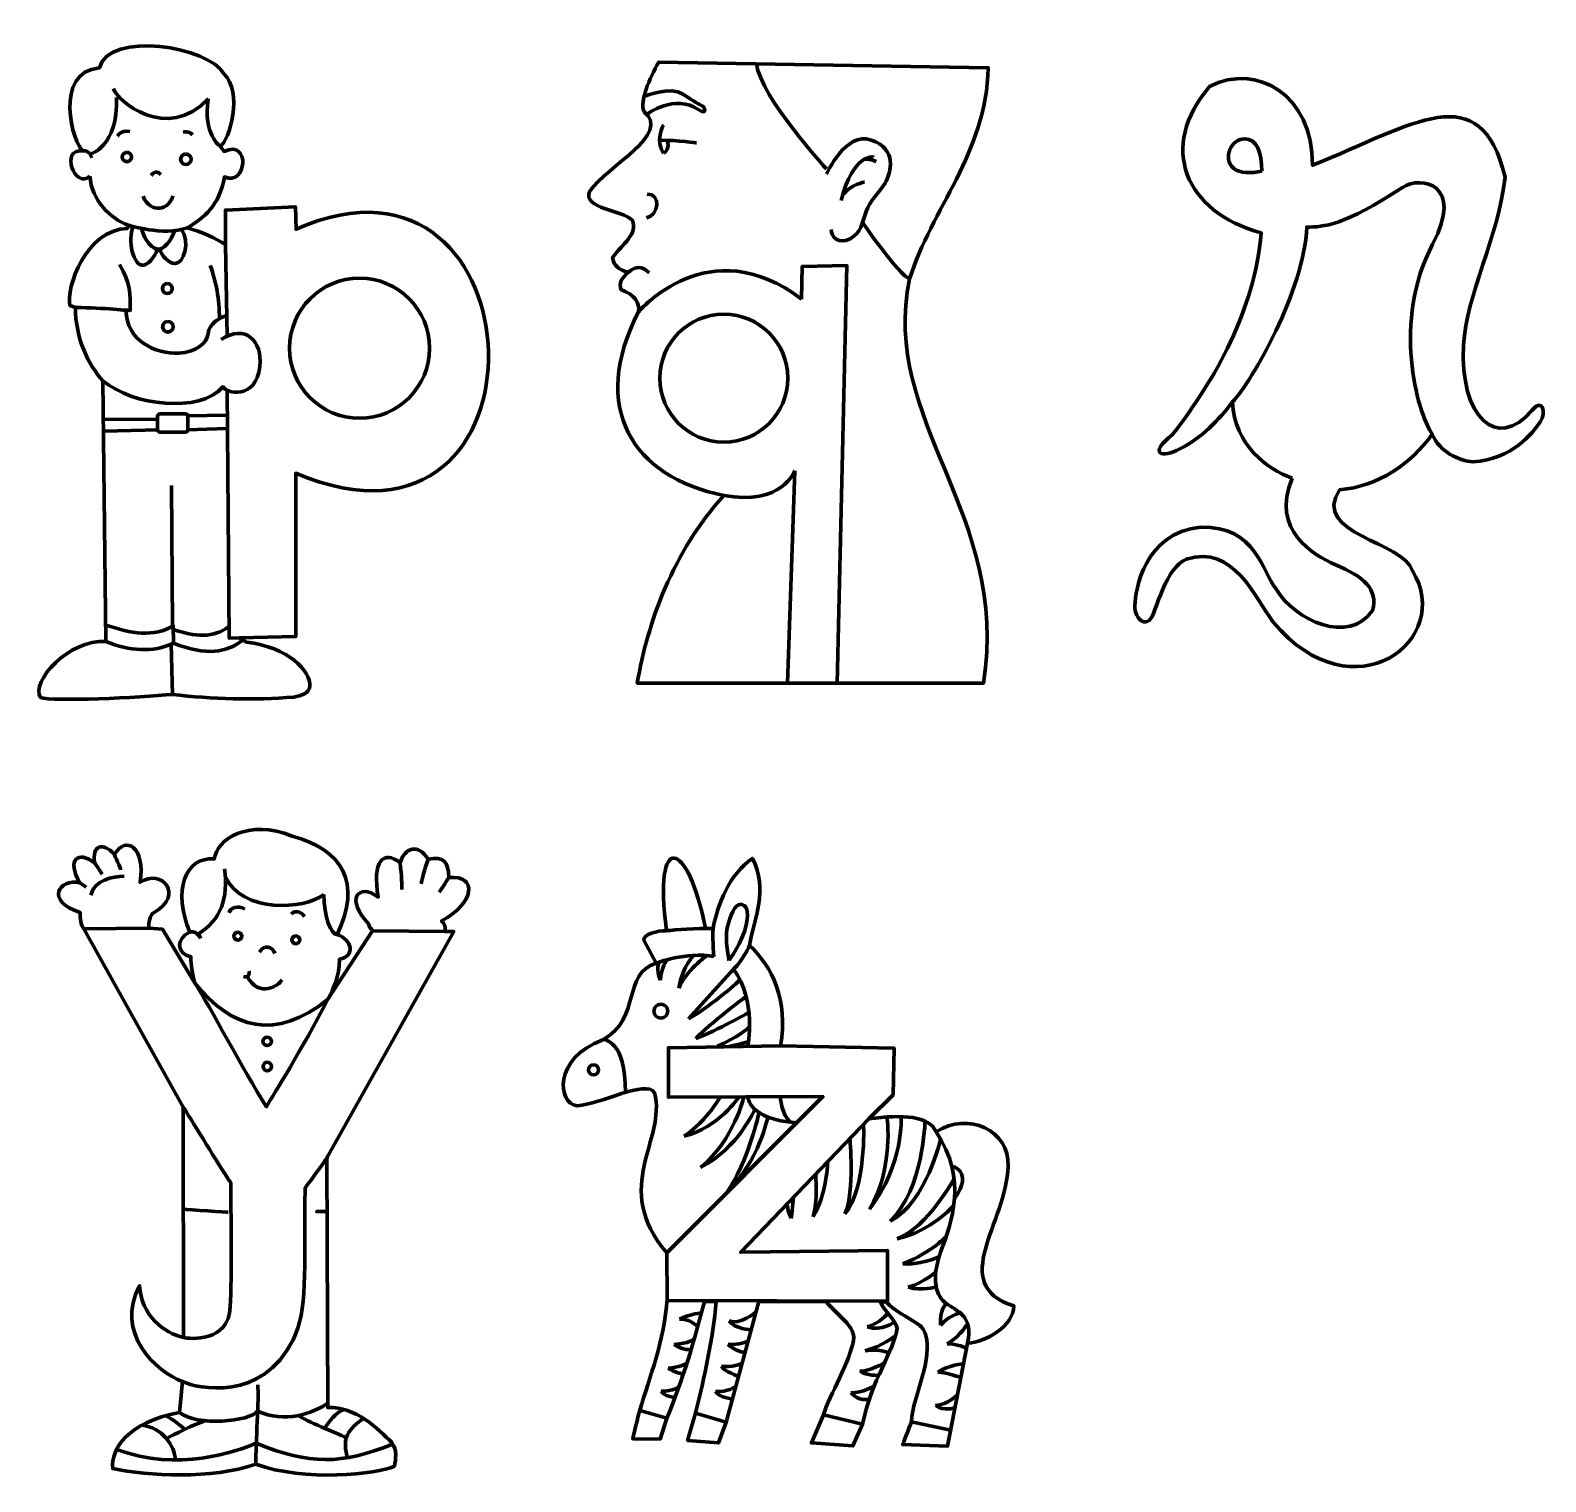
# Model space of a CAD drawing. Header units: centimetres. Extents: x -13.7 to 17.1, y 0.8 to 15.5.
# Drawn here: x 7.44 to 17.09, y 0.92 to 10.16 of the extents above; entities that cross this region are included whole.
import ezdxf

# ---------------------------------------------------------------- set-up
doc = ezdxf.new("R2010")
doc.units = ezdxf.units.CM
doc.header["$MEASUREMENT"] = 0
doc.layers.add('Camada 1', color=7, linetype='Continuous')

msp = doc.modelspace()

# ---------------------------------------------------------------- linework, layer by layer
at = {"layer": 'Camada 1', "color": 240, "lineweight": 70}
for centre, major_axis in [((8.05291, 9.3578), (0, 0.02978)), ((8.42853, 9.34339), (0, 0.03362)), ((8.31013, 8.52031), (0, 0.03146)), ((9.53432, 8.14037), (0, 0.44576)), ((8.31422, 8.27702), (0, 0.03362))]:
    msp.add_ellipse(centre, major_axis=major_axis, ratio=1, dxfattribs=at)
at = {"layer": 'Camada 1', "color": 1, "lineweight": 70}
for centre, major_axis in [((11.85439, 7.94965), (0, 0.40733)), ((8.75903, 4.39605), (0, 0.02498)), ((9.12842, 4.373), (0, 0.02498)), ((11.45319, 3.91871), (0, 0.04419)), ((8.94589, 3.72646), (0, 0.0269)), ((8.94685, 3.56602), (0, 0.0269)), ((11.02471, 3.545), (0, 0.0317))]:
    msp.add_ellipse(centre, major_axis=major_axis, ratio=1, dxfattribs=at)
at = {"layer": 'Camada 1', "lineweight": 70}
for points, knots in [([(7.81633, 9.23621), (7.72482, 9.14714), (7.61907, 9.41624), (7.77552, 9.39653), (7.77552, 9.39653), (7.70694, 9.43505), (7.58299, 9.90031), (7.87767, 9.92532), (7.87767, 9.92532), (7.93601, 10.16457), (8.58179, 10.06081), (8.66984, 9.88683), (8.66984, 9.88683), (8.79451, 9.77528), (8.70581, 9.45845), (8.64682, 9.42657), (8.64682, 9.42657), (8.64682, 9.42657), (8.67147, 9.39308), (8.67147, 9.39308), (8.67147, 9.39308), (8.84362, 9.47544), (8.81727, 9.16618), (8.67342, 9.23098), (8.67342, 9.23098), (8.64437, 9.04969), (8.54239, 8.96969), (8.43637, 8.90589), (8.43637, 8.90589), (8.53067, 8.88075), (8.61475, 8.84154), (8.68182, 8.80041), (8.68182, 8.80041), (8.68182, 8.80041), (8.68065, 9.02019), (8.68065, 9.02019), (8.68065, 9.02019), (8.68065, 9.02019), (9.12605, 9.04153), (9.12605, 9.04153), (9.12605, 9.04153), (9.12605, 9.04153), (9.1301, 8.89731), (9.1301, 8.89731), (9.1301, 8.89731), (10.70996, 9.59944), (10.81762, 6.63009), (9.12861, 7.34422), (9.12861, 7.34422), (9.12861, 7.34422), (9.12787, 6.30399), (9.12787, 6.30399), (9.12787, 6.30399), (9.12787, 6.30399), (8.767, 6.29591), (8.767, 6.29591), (8.767, 6.29591), (8.767, 6.29591), (8.81448, 6.26867), (8.81448, 6.26867), (8.81448, 6.26867), (9.08155, 6.23623), (9.22347, 6.08769), (9.21801, 5.98609), (9.21801, 5.98609), (9.21371, 5.94339), (9.163, 5.92668), (9.11599, 5.91896), (9.11599, 5.91896), (8.86502, 5.89745), (8.59512, 5.90476), (8.34333, 5.93595), (8.34333, 5.93595), (8.13631, 5.91451), (7.57606, 5.88952), (7.50353, 5.91553), (7.50353, 5.91553), (7.43786, 6.01507), (7.6828, 6.28882), (7.91974, 6.27187), (7.91974, 6.27187), (7.91974, 6.27187), (7.90024, 7.93326), (7.90024, 7.93326), (7.90024, 7.93326), (7.80996, 8.03031), (7.72425, 8.2026), (7.72517, 8.39883), (7.72517, 8.39883), (7.72517, 8.39883), (7.6905, 8.41113), (7.6905, 8.41113), (7.6905, 8.41113), (7.66324, 8.52468), (7.79179, 8.89474), (8.05619, 8.90284), (8.05619, 8.90284), (8.05619, 8.90284), (8.06141, 8.92408), (8.06141, 8.92408), (8.06141, 8.92408), (7.94931, 8.96447), (7.83057, 9.07896), (7.81633, 9.23621)], [0, 0, 0, 0, 0.037037, 0.037037, 0.037037, 0.037037, 0.0740741, 0.0740741, 0.0740741, 0.0740741, 0.1111111, 0.1111111, 0.1111111, 0.1111111, 0.1481481, 0.1481481, 0.1481481, 0.1481481, 0.1851852, 0.1851852, 0.1851852, 0.1851852, 0.2222222, 0.2222222, 0.2222222, 0.2222222, 0.2592593, 0.2592593, 0.2592593, 0.2592593, 0.2962963, 0.2962963, 0.2962963, 0.2962963, 0.3333333, 0.3333333, 0.3333333, 0.3333333, 0.3703704, 0.3703704, 0.3703704, 0.3703704, 0.4074074, 0.4074074, 0.4074074, 0.4074074, 0.4444444, 0.4444444, 0.4444444, 0.4444444, 0.4814815, 0.4814815, 0.4814815, 0.4814815, 0.5185185, 0.5185185, 0.5185185, 0.5185185, 0.5555556, 0.5555556, 0.5555556, 0.5555556, 0.5925926, 0.5925926, 0.5925926, 0.5925926, 0.6296296, 0.6296296, 0.6296296, 0.6296296, 0.6666667, 0.6666667, 0.6666667, 0.6666667, 0.7037037, 0.7037037, 0.7037037, 0.7037037, 0.7407407, 0.7407407, 0.7407407, 0.7407407, 0.7777778, 0.7777778, 0.7777778, 0.7777778, 0.8148148, 0.8148148, 0.8148148, 0.8148148, 0.8518519, 0.8518519, 0.8518519, 0.8518519, 0.8888889, 0.8888889, 0.8888889, 0.8888889, 0.9259259, 0.9259259, 0.9259259, 0.9259259, 1, 1, 1, 1]), ([(11.34448, 9.64836), (11.32038, 9.71364), (11.37622, 9.85533), (11.44049, 9.96201), (11.44049, 9.96201), (11.44049, 9.96201), (13.53813, 9.92585), (13.53813, 9.92585), (13.53813, 9.92585), (13.52443, 9.379), (13.17647, 9.02941), (13.03673, 8.5812), (13.03673, 8.5812), (12.84595, 7.67487), (13.68007, 7.08645), (13.50799, 6.00807), (13.50799, 6.00807), (13.50799, 6.00807), (11.30324, 6.00787), (11.30324, 6.00787), (11.30324, 6.00787), (11.36738, 6.38995), (11.52876, 6.84309), (11.85474, 7.20272), (11.85474, 7.20272), (11.26704, 7.31992), (10.99741, 7.76473), (11.31123, 8.37318), (11.31123, 8.37318), (11.31821, 8.43157), (11.28696, 8.47991), (11.19917, 8.51337), (11.19917, 8.51337), (11.18616, 8.55266), (11.20076, 8.58964), (11.24761, 8.62394), (11.24761, 8.62394), (11.18782, 8.6364), (11.15069, 8.66532), (11.14576, 8.71767), (11.14576, 8.71767), (11.20929, 8.804), (11.30911, 8.87058), (11.27214, 8.95378), (11.27214, 8.95378), (11.20916, 9.02451), (10.95353, 9.02604), (10.99902, 9.13792), (10.99902, 9.13792), (11.11418, 9.30807), (11.5267, 9.49878), (11.34448, 9.64836)], [0, 0, 0, 0, 0.0714286, 0.0714286, 0.0714286, 0.0714286, 0.1428571, 0.1428571, 0.1428571, 0.1428571, 0.2142857, 0.2142857, 0.2142857, 0.2142857, 0.2857143, 0.2857143, 0.2857143, 0.2857143, 0.3571429, 0.3571429, 0.3571429, 0.3571429, 0.4285714, 0.4285714, 0.4285714, 0.4285714, 0.5, 0.5, 0.5, 0.5, 0.5714286, 0.5714286, 0.5714286, 0.5714286, 0.6428571, 0.6428571, 0.6428571, 0.6428571, 0.7142857, 0.7142857, 0.7142857, 0.7142857, 0.7857143, 0.7857143, 0.7857143, 0.7857143, 0.8571429, 0.8571429, 0.8571429, 0.8571429, 1, 1, 1, 1]), ([(15.47299, 7.31252), (15.31185, 7.37001), (15.10597, 7.52445), (15.09395, 7.79819), (15.09395, 7.79819), (15.00398, 7.68361), (14.8966, 7.56654), (14.75692, 7.49918), (14.75692, 7.49918), (14.64671, 7.43453), (14.55141, 7.46681), (14.70964, 7.58857), (14.70964, 7.58857), (14.98795, 7.94742), (15.23147, 8.37836), (15.27614, 8.87392), (15.27614, 8.87392), (14.78819, 9.00733), (14.61796, 9.42317), (14.94775, 9.80761), (14.94775, 9.80761), (15.24228, 9.96), (15.60521, 9.75759), (15.60302, 9.30504), (15.60302, 9.30504), (16.24851, 9.56505), (16.67184, 9.87973), (16.82877, 9.23022), (16.82877, 9.23022), (16.79005, 8.85398), (16.5812, 8.47795), (16.56448, 8.16198), (16.56448, 8.16198), (16.54013, 7.70152), (16.77546, 7.47996), (16.99993, 7.74378), (16.99993, 7.74378), (17.07444, 7.83329), (17.08766, 7.72272), (17.05501, 7.67429), (17.05501, 7.67429), (17.00323, 7.59749), (16.87291, 7.43297), (16.62429, 7.41591), (16.62429, 7.41591), (16.5329, 7.42519), (16.41418, 7.47673), (16.36505, 7.59288), (16.36505, 7.59288), (16.226, 7.40136), (16.02422, 7.26093), (15.77499, 7.2382), (15.77499, 7.2382), (15.58907, 6.95477), (16.18361, 6.90994), (16.23878, 6.72344), (16.23878, 6.72344), (16.51096, 6.28889), (15.8648, 5.78342), (15.35319, 6.3961), (15.35319, 6.3961), (15.23571, 6.54987), (15.10331, 6.89255), (14.79942, 6.79776), (14.79942, 6.79776), (14.70756, 6.75127), (14.66541, 6.65431), (14.5984, 6.47613), (14.5984, 6.47613), (14.56039, 6.3322), (14.46533, 6.41128), (14.47149, 6.50291), (14.47149, 6.50291), (14.47442, 6.59672), (14.52954, 6.96394), (14.89039, 7.00059), (14.89039, 7.00059), (15.24383, 7.01185), (15.28907, 6.70595), (15.3691, 6.60936), (15.3691, 6.60936), (15.49462, 6.40107), (15.83389, 6.25244), (15.98427, 6.46918), (15.98427, 6.46918), (16.02354, 6.60157), (15.93108, 6.68923), (15.74417, 6.76197), (15.74417, 6.76197), (15.61401, 6.8237), (15.33223, 6.97739), (15.47299, 7.31252)], [0, 0, 0, 0, 0.0416667, 0.0416667, 0.0416667, 0.0416667, 0.0833333, 0.0833333, 0.0833333, 0.0833333, 0.125, 0.125, 0.125, 0.125, 0.1666667, 0.1666667, 0.1666667, 0.1666667, 0.2083333, 0.2083333, 0.2083333, 0.2083333, 0.25, 0.25, 0.25, 0.25, 0.2916667, 0.2916667, 0.2916667, 0.2916667, 0.3333333, 0.3333333, 0.3333333, 0.3333333, 0.375, 0.375, 0.375, 0.375, 0.4166667, 0.4166667, 0.4166667, 0.4166667, 0.4583333, 0.4583333, 0.4583333, 0.4583333, 0.5, 0.5, 0.5, 0.5, 0.5416667, 0.5416667, 0.5416667, 0.5416667, 0.5833333, 0.5833333, 0.5833333, 0.5833333, 0.625, 0.625, 0.625, 0.625, 0.6666667, 0.6666667, 0.6666667, 0.6666667, 0.7083333, 0.7083333, 0.7083333, 0.7083333, 0.75, 0.75, 0.75, 0.75, 0.7916667, 0.7916667, 0.7916667, 0.7916667, 0.8333333, 0.8333333, 0.8333333, 0.8333333, 0.875, 0.875, 0.875, 0.875, 0.9166667, 0.9166667, 0.9166667, 0.9166667, 1, 1, 1, 1]), ([(8.41187, 3.30758), (8.41187, 3.30758), (7.77866, 4.44264), (7.77866, 4.44264), (7.77866, 4.44264), (7.76001, 4.46977), (7.75246, 4.50708), (7.75602, 4.54624), (7.75602, 4.54624), (7.52666, 4.62019), (7.62433, 4.76623), (7.75119, 4.73557), (7.75119, 4.73557), (7.66992, 4.88407), (7.74079, 4.94546), (7.84774, 4.86176), (7.84774, 4.86176), (7.8291, 4.97464), (7.89786, 4.99861), (7.97393, 4.91773), (7.97393, 4.91773), (8.04574, 5.04004), (8.17184, 4.96513), (8.13707, 4.73914), (8.13707, 4.73914), (8.27697, 4.83021), (8.41954, 4.65774), (8.2266, 4.54753), (8.2266, 4.54753), (8.20193, 4.53833), (8.18676, 4.47682), (8.19299, 4.44742), (8.19299, 4.44742), (8.19299, 4.44742), (8.28044, 4.44071), (8.28044, 4.44071), (8.28044, 4.44071), (8.28044, 4.44071), (8.48438, 4.10015), (8.48438, 4.10015), (8.48438, 4.10015), (8.47059, 4.15629), (8.45805, 4.21066), (8.46092, 4.26526), (8.46092, 4.26526), (8.36458, 4.28408), (8.36655, 4.38265), (8.45368, 4.42129), (8.45368, 4.42129), (8.34545, 4.68582), (8.41996, 4.9032), (8.60971, 4.88797), (8.60971, 4.88797), (8.62029, 5.00889), (8.82701, 5.14884), (9.10625, 5.03321), (9.10625, 5.03321), (9.42364, 4.94737), (9.55173, 4.73604), (9.39086, 4.40691), (9.39086, 4.40691), (9.48642, 4.37268), (9.51222, 4.27118), (9.40605, 4.24924), (9.40605, 4.24924), (9.4067, 4.13307), (9.3673, 4.06544), (9.33344, 3.99564), (9.33344, 3.99564), (9.33344, 3.99564), (9.61726, 4.43027), (9.61726, 4.43027), (9.61726, 4.43027), (9.60919, 4.44468), (9.59517, 4.44958), (9.59304, 4.47349), (9.59304, 4.47349), (9.44265, 4.62719), (9.52282, 4.7398), (9.65393, 4.64505), (9.65393, 4.64505), (9.61143, 4.87266), (9.68913, 4.94844), (9.79205, 4.86301), (9.79205, 4.86301), (9.82397, 4.96261), (9.90938, 4.98688), (9.97062, 4.88678), (9.97062, 4.88678), (10.07333, 4.90612), (10.0964, 4.87198), (10.10402, 4.77008), (10.10402, 4.77008), (10.2904, 4.78343), (10.26733, 4.60778), (10.05641, 4.49385), (10.05641, 4.49385), (10.08026, 4.47153), (10.08153, 4.4492), (10.07804, 4.42687), (10.07804, 4.42687), (10.07804, 4.42687), (10.13382, 4.42596), (10.13382, 4.42596), (10.13382, 4.42596), (10.13382, 4.42596), (9.3265, 2.9841), (9.3265, 2.9841), (9.3265, 2.9841), (9.3265, 2.9841), (9.33246, 1.39458), (9.33246, 1.39458), (9.33246, 1.39458), (9.50978, 1.40074), (9.65323, 1.25951), (9.73991, 1.17165), (9.73991, 1.17165), (9.77435, 1.11984), (9.76557, 1.06804), (9.75681, 1.02131), (9.75681, 1.02131), (9.64898, 0.96707), (9.18203, 0.92234), (8.87314, 1.0331), (8.87314, 1.0331), (8.59327, 0.93596), (8.18719, 0.95995), (7.96239, 1.00597), (7.96239, 1.00597), (7.95277, 1.13379), (8.05328, 1.29803), (8.38758, 1.36317), (8.38758, 1.36317), (8.38758, 1.36317), (8.40771, 1.55975), (8.40771, 1.55975), (8.40771, 1.55975), (8.23898, 1.62172), (7.97105, 1.8717), (8.13418, 2.16976), (8.13418, 2.16976), (8.14021, 1.98341), (8.29252, 1.86596), (8.41322, 1.8415), (8.41322, 1.8415), (8.41322, 1.8415), (8.41187, 3.30758), (8.41187, 3.30758)], [0, 0, 0, 0, 0.0263158, 0.0263158, 0.0263158, 0.0263158, 0.0526316, 0.0526316, 0.0526316, 0.0526316, 0.0789474, 0.0789474, 0.0789474, 0.0789474, 0.1052632, 0.1052632, 0.1052632, 0.1052632, 0.1315789, 0.1315789, 0.1315789, 0.1315789, 0.1578947, 0.1578947, 0.1578947, 0.1578947, 0.1842105, 0.1842105, 0.1842105, 0.1842105, 0.2105263, 0.2105263, 0.2105263, 0.2105263, 0.2368421, 0.2368421, 0.2368421, 0.2368421, 0.2631579, 0.2631579, 0.2631579, 0.2631579, 0.2894737, 0.2894737, 0.2894737, 0.2894737, 0.3157895, 0.3157895, 0.3157895, 0.3157895, 0.3421053, 0.3421053, 0.3421053, 0.3421053, 0.3684211, 0.3684211, 0.3684211, 0.3684211, 0.3947368, 0.3947368, 0.3947368, 0.3947368, 0.4210526, 0.4210526, 0.4210526, 0.4210526, 0.4473684, 0.4473684, 0.4473684, 0.4473684, 0.4736842, 0.4736842, 0.4736842, 0.4736842, 0.5, 0.5, 0.5, 0.5, 0.5263158, 0.5263158, 0.5263158, 0.5263158, 0.5526316, 0.5526316, 0.5526316, 0.5526316, 0.5789474, 0.5789474, 0.5789474, 0.5789474, 0.6052632, 0.6052632, 0.6052632, 0.6052632, 0.6315789, 0.6315789, 0.6315789, 0.6315789, 0.6578947, 0.6578947, 0.6578947, 0.6578947, 0.6842105, 0.6842105, 0.6842105, 0.6842105, 0.7105263, 0.7105263, 0.7105263, 0.7105263, 0.7368421, 0.7368421, 0.7368421, 0.7368421, 0.7631579, 0.7631579, 0.7631579, 0.7631579, 0.7894737, 0.7894737, 0.7894737, 0.7894737, 0.8157895, 0.8157895, 0.8157895, 0.8157895, 0.8421053, 0.8421053, 0.8421053, 0.8421053, 0.8684211, 0.8684211, 0.8684211, 0.8684211, 0.8947368, 0.8947368, 0.8947368, 0.8947368, 0.9210526, 0.9210526, 0.9210526, 0.9210526, 0.9473684, 0.9473684, 0.9473684, 0.9473684, 1, 1, 1, 1]), ([(12.01758, 4.3377), (12.16364, 4.19912), (12.26404, 3.99329), (12.21599, 3.69739), (12.21599, 3.69739), (12.21599, 3.69739), (12.93855, 3.68382), (12.93855, 3.68382), (12.93855, 3.68382), (12.93855, 3.68382), (12.93177, 3.38545), (12.93177, 3.38545), (12.93177, 3.38545), (12.93177, 3.38545), (12.77668, 3.2325), (12.77668, 3.2325), (12.77668, 3.2325), (12.99517, 3.26256), (13.16312, 3.25123), (13.20609, 3.15017), (13.20609, 3.15017), (13.41024, 3.28205), (13.67439, 3.16157), (13.66414, 2.93019), (13.66414, 2.93019), (13.65584, 2.57585), (13.27583, 2.17711), (13.70015, 2.04225), (13.70015, 2.04225), (13.69994, 1.91003), (13.51958, 1.81079), (13.40645, 1.80544), (13.40645, 1.80544), (13.40645, 1.80544), (13.27761, 1.14766), (13.27761, 1.14766), (13.27761, 1.14766), (13.27761, 1.14766), (12.99241, 1.15825), (12.99241, 1.15825), (12.99241, 1.15825), (13.01135, 1.20672), (13.0303, 1.2552), (13.04924, 1.30368), (13.04924, 1.30368), (13.05712, 1.47628), (13.19264, 1.70391), (13.13637, 1.8679), (13.13637, 1.8679), (13.11038, 1.94359), (12.99209, 1.96278), (12.89026, 2.06526), (12.89026, 2.06526), (12.89026, 2.06526), (12.8523, 2.06723), (12.8523, 2.06723), (12.8523, 2.06723), (12.87481, 2.00733), (12.94172, 1.9601), (12.95789, 1.90273), (12.95789, 1.90273), (12.93781, 1.75534), (12.79466, 1.56989), (12.73779, 1.28928), (12.73779, 1.28928), (12.73779, 1.28928), (12.67655, 1.1506), (12.67655, 1.1506), (12.67655, 1.1506), (12.67655, 1.1506), (12.41224, 1.16927), (12.41224, 1.16927), (12.41224, 1.16927), (12.41224, 1.16927), (12.48889, 1.34725), (12.48889, 1.34725), (12.48889, 1.34725), (12.52515, 1.47875), (12.66054, 1.67906), (12.68259, 1.84019), (12.68259, 1.84019), (12.6744, 1.91942), (12.59631, 1.96708), (12.50377, 2.06986), (12.50377, 2.06986), (12.50377, 2.06986), (12.07607, 2.06986), (12.07607, 2.06986), (12.07607, 2.06986), (12.07607, 2.06986), (11.86916, 1.30145), (11.86916, 1.30145), (11.86916, 1.30145), (11.86916, 1.30145), (11.81934, 1.16903), (11.81934, 1.16903), (11.81934, 1.16903), (11.81934, 1.16903), (11.62349, 1.18538), (11.62349, 1.18538), (11.62349, 1.18538), (11.62349, 1.18538), (11.67415, 1.35937), (11.67415, 1.35937), (11.67415, 1.35937), (11.72955, 1.58987), (11.78495, 1.82798), (11.80609, 2.0699), (11.80609, 2.0699), (11.80609, 2.0699), (11.73097, 2.0699), (11.73097, 2.0699), (11.73097, 2.0699), (11.6675, 1.82084), (11.59007, 1.56543), (11.49107, 1.32652), (11.49107, 1.32652), (11.49107, 1.32652), (11.44815, 1.19354), (11.44815, 1.19354), (11.44815, 1.19354), (11.44815, 1.19354), (11.27423, 1.19592), (11.27423, 1.19592), (11.27423, 1.19592), (11.28874, 1.25588), (11.30181, 1.31772), (11.31959, 1.37855), (11.31959, 1.37855), (11.37976, 1.58444), (11.47665, 1.82344), (11.49333, 2.0881), (11.49333, 2.0881), (11.49333, 2.0881), (11.49031, 2.37934), (11.49031, 2.37934), (11.49031, 2.37934), (11.13208, 2.8017), (11.49191, 3.09973), (11.41279, 3.39902), (11.41279, 3.39902), (11.35993, 3.48806), (11.0711, 3.32336), (10.91929, 3.31598), (10.91929, 3.31598), (10.79768, 3.32854), (10.76106, 3.61641), (11.08729, 3.73807), (11.08729, 3.73807), (11.32718, 3.87335), (11.20929, 4.15832), (11.42254, 4.22382), (11.42254, 4.22382), (11.42254, 4.22382), (11.34518, 4.36985), (11.34518, 4.36985), (11.34518, 4.36985), (11.33746, 4.40787), (11.43377, 4.43321), (11.48948, 4.43063), (11.48948, 4.43063), (11.40051, 5.07263), (11.62676, 5.01801), (11.7374, 4.44419), (11.7374, 4.44419), (11.7374, 4.44419), (11.78536, 4.44419), (11.78536, 4.44419), (11.78536, 4.44419), (11.81457, 4.59943), (11.88818, 4.78892), (12.03665, 4.89087), (12.03665, 4.89087), (12.14067, 4.69252), (12.04612, 4.50921), (12.01758, 4.3377)], [0, 0, 0, 0, 0.0222222, 0.0222222, 0.0222222, 0.0222222, 0.0444444, 0.0444444, 0.0444444, 0.0444444, 0.0666667, 0.0666667, 0.0666667, 0.0666667, 0.0888889, 0.0888889, 0.0888889, 0.0888889, 0.1111111, 0.1111111, 0.1111111, 0.1111111, 0.1333333, 0.1333333, 0.1333333, 0.1333333, 0.1555556, 0.1555556, 0.1555556, 0.1555556, 0.1777778, 0.1777778, 0.1777778, 0.1777778, 0.2, 0.2, 0.2, 0.2, 0.2222222, 0.2222222, 0.2222222, 0.2222222, 0.2444444, 0.2444444, 0.2444444, 0.2444444, 0.2666667, 0.2666667, 0.2666667, 0.2666667, 0.2888889, 0.2888889, 0.2888889, 0.2888889, 0.3111111, 0.3111111, 0.3111111, 0.3111111, 0.3333333, 0.3333333, 0.3333333, 0.3333333, 0.3555556, 0.3555556, 0.3555556, 0.3555556, 0.3777778, 0.3777778, 0.3777778, 0.3777778, 0.4, 0.4, 0.4, 0.4, 0.4222222, 0.4222222, 0.4222222, 0.4222222, 0.4444444, 0.4444444, 0.4444444, 0.4444444, 0.4666667, 0.4666667, 0.4666667, 0.4666667, 0.4888889, 0.4888889, 0.4888889, 0.4888889, 0.5111111, 0.5111111, 0.5111111, 0.5111111, 0.5333333, 0.5333333, 0.5333333, 0.5333333, 0.5555556, 0.5555556, 0.5555556, 0.5555556, 0.5777778, 0.5777778, 0.5777778, 0.5777778, 0.6, 0.6, 0.6, 0.6, 0.6222222, 0.6222222, 0.6222222, 0.6222222, 0.6444444, 0.6444444, 0.6444444, 0.6444444, 0.6666667, 0.6666667, 0.6666667, 0.6666667, 0.6888889, 0.6888889, 0.6888889, 0.6888889, 0.7111111, 0.7111111, 0.7111111, 0.7111111, 0.7333333, 0.7333333, 0.7333333, 0.7333333, 0.7555556, 0.7555556, 0.7555556, 0.7555556, 0.7777778, 0.7777778, 0.7777778, 0.7777778, 0.8, 0.8, 0.8, 0.8, 0.8222222, 0.8222222, 0.8222222, 0.8222222, 0.8444444, 0.8444444, 0.8444444, 0.8444444, 0.8666667, 0.8666667, 0.8666667, 0.8666667, 0.8888889, 0.8888889, 0.8888889, 0.8888889, 0.9111111, 0.9111111, 0.9111111, 0.9111111, 0.9333333, 0.9333333, 0.9333333, 0.9333333, 0.9555556, 0.9555556, 0.9555556, 0.9555556, 1, 1, 1, 1])]:
    msp.add_open_spline(points, degree=3, knots=knots, dxfattribs=at)
at = {"layer": 'Camada 1', "color": 1, "lineweight": 70}
for points in [[(12.50786, 9.28144), (12.50786, 9.28144), (12.08891, 9.73731), (12.06205, 9.95129)], [(11.36433, 9.62933), (11.36433, 9.62933), (11.5399, 9.76446), (11.69553, 9.65878)], [(11.47029, 9.56149), (11.47029, 9.56149), (11.44339, 9.5173), (11.44531, 9.46446)], [(11.68068, 9.44717), (11.68068, 9.44717), (11.56357, 9.46472), (11.44531, 9.46446)], [(11.44531, 9.46446), (11.44531, 9.46446), (11.44819, 9.4097), (11.47125, 9.38136)], [(11.49185, 9.46371), (11.49185, 9.46371), (11.51688, 9.41259), (11.47125, 9.38136)], [(12.80667, 9.35781), (12.80667, 9.35781), (12.67313, 9.37798), (12.60204, 9.08113)], [(12.82371, 9.3297), (12.82371, 9.3297), (12.79154, 9.34672), (12.75095, 9.34374)], [(12.74974, 9.19857), (12.74974, 9.19857), (12.66302, 9.18054), (12.61176, 9.11847)], [(11.36174, 8.97115), (11.43763, 8.98652), (11.46069, 9.12198), (11.36558, 9.12198)], [(11.31123, 8.37317), (11.31123, 8.37317), (11.76024, 8.90266), (12.34818, 8.45306)], [(12.73776, 8.94), (12.73776, 8.94), (12.96827, 8.6075), (13.03673, 8.5812)], [(11.24761, 8.62394), (11.24761, 8.62394), (11.31179, 8.6935), (11.37808, 8.61952)], [(12.30591, 7.35979), (12.30591, 7.35979), (12.22399, 7.13403), (11.85474, 7.20272)], [(12.2598, 6.00796), (12.2598, 6.00796), (12.30591, 7.35979), (12.30591, 7.35979)], [(7.84774, 4.86176), (7.84908, 4.86062), (7.88723, 4.80323), (7.89534, 4.79138)], [(7.97052, 4.92129), (7.97482, 4.9062), (8.01365, 4.83209), (8.01254, 4.81924)], [(8.50451, 4.40782), (8.65138, 4.49807), (8.70117, 4.63918), (8.67428, 4.82591)], [(9.79204, 4.86301), (9.80435, 4.77469), (9.80328, 4.72112), (9.80328, 4.69244)], [(9.97061, 4.88678), (9.94719, 4.81847), (9.93194, 4.76064), (9.92624, 4.7299)], [(7.75119, 4.73557), (7.75781, 4.73507), (7.78586, 4.71368), (7.79447, 4.7078)], [(7.82425, 4.65785), (7.84373, 4.75331), (7.96539, 4.77793), (8.03464, 4.77793)], [(8.6797, 4.77602), (8.78507, 4.54309), (9.18404, 4.56162), (9.30704, 4.66242)], [(10.10402, 4.77008), (10.10229, 4.76823), (10.05471, 4.69336), (10.04201, 4.67707)], [(9.30704, 4.66242), (9.30668, 4.52233), (9.35174, 4.39904), (9.39675, 4.40469)], [(8.80398, 4.56845), (8.76495, 4.59425), (8.71005, 4.58009), (8.70359, 4.54395)], [(9.10084, 4.53578), (9.1088, 4.55228), (9.15091, 4.56656), (9.18369, 4.52241)], [(7.77866, 4.44264), (7.77866, 4.44264), (8.19299, 4.44742), (8.19299, 4.44742)], [(11.48948, 4.43063), (11.48948, 4.43063), (11.64692, 4.44649), (11.7374, 4.44419)], [(11.78536, 4.44419), (11.78536, 4.44419), (11.78177, 4.33142), (11.79138, 4.26706)], [(8.52248, 4.38111), (8.50807, 4.41569), (8.47694, 4.43004), (8.45368, 4.42129)], [(8.89741, 4.29417), (8.92633, 4.34937), (8.98121, 4.32665), (8.99516, 4.28648)], [(9.61726, 4.43027), (9.61726, 4.43027), (10.07804, 4.42687), (10.07804, 4.42687)], [(11.42254, 4.22382), (11.42254, 4.22382), (11.61461, 4.29972), (11.79138, 4.26706)], [(11.49219, 4.246), (11.49219, 4.246), (11.45508, 4.19828), (11.45028, 4.11566)], [(11.66274, 4.27428), (11.66274, 4.27428), (11.5915, 4.21076), (11.56748, 4.06474)], [(11.74538, 4.27321), (11.74538, 4.27321), (11.6088, 4.17138), (11.56748, 4.06474)], [(12.01758, 4.3377), (12.01758, 4.3377), (11.97871, 4.24496), (11.91626, 4.1854)], [(8.79486, 4.13902), (8.8241, 4.12594), (8.83793, 4.16064), (8.82896, 4.1736)], [(11.44258, 4.231), (11.44258, 4.231), (11.41858, 4.18579), (11.45028, 4.11566)], [(11.91626, 4.1854), (11.91626, 4.1854), (11.62994, 3.86972), (11.62994, 3.86972)], [(12.00658, 3.69401), (12.00658, 3.69401), (12.06421, 3.99037), (11.91626, 4.1854)], [(8.81913, 4.13956), (8.89503, 3.99846), (9.02301, 4.08262), (9.04032, 4.11884)], [(11.95782, 4.11819), (11.95782, 4.11819), (11.799, 3.9677), (11.62994, 3.86972)], [(11.99641, 4.01274), (11.99641, 4.01274), (11.76061, 3.83513), (11.67607, 3.74483)], [(12.01384, 3.91099), (12.01384, 3.91099), (11.81056, 3.79478), (11.67607, 3.74483)], [(12.01752, 3.81689), (12.01752, 3.81689), (11.93065, 3.74579), (11.81345, 3.69583)], [(11.08729, 3.73808), (11.08729, 3.73808), (11.23155, 3.73591), (11.2271, 3.40105)], [(12.0112, 3.72491), (12.0112, 3.72491), (11.9595, 3.70715), (11.87495, 3.69189)], [(11.95033, 3.3725), (11.95033, 3.3725), (11.81922, 3.1734), (11.60063, 3.12279)], [(11.8293, 3.37203), (11.8293, 3.37203), (11.75434, 3.22654), (11.60063, 3.12279)], [(11.98109, 3.37263), (11.98109, 3.37263), (11.92342, 3.1055), (11.70631, 2.92296)], [(12.05191, 3.29368), (12.05191, 3.29368), (11.94648, 3.04785), (11.70631, 2.92296)], [(12.00704, 3.37273), (12.00704, 3.37273), (12.01192, 3.22704), (12.31882, 3.20834)], [(12.21408, 3.37354), (12.21408, 3.37354), (12.21815, 3.26344), (12.27964, 3.21156)], [(12.13388, 3.24451), (12.13388, 3.24451), (12.08226, 2.97164), (11.87001, 2.75926)], [(12.07857, 3.27289), (12.07857, 3.27289), (12.00943, 2.9594), (11.87132, 2.76057)], [(12.74401, 3.19843), (12.74401, 3.19843), (12.7621, 2.78849), (12.62568, 2.62709)], [(12.98309, 3.24682), (12.98309, 3.24682), (13.0042, 2.94796), (12.78132, 2.65783)], [(12.89308, 3.24468), (12.89308, 3.24468), (12.94087, 2.92436), (12.78132, 2.65783)], [(13.13547, 3.2183), (13.13547, 3.2183), (13.12525, 2.78656), (12.91389, 2.58098)], [(12.65661, 3.10726), (12.65661, 3.10726), (12.68909, 2.77504), (12.62568, 2.62709)], [(13.23429, 3.10472), (13.23429, 3.10472), (13.14638, 2.70586), (12.91389, 2.58098)], [(12.51556, 2.96015), (12.51556, 2.96015), (12.5104, 2.7539), (12.42202, 2.60788)], [(13.30538, 2.93154), (13.30538, 2.93154), (13.44827, 2.9034), (13.3228, 2.72564)], [(12.4384, 2.87966), (12.4384, 2.87966), (12.45468, 2.70203), (12.42202, 2.60788)], [(13.32009, 2.85222), (13.32009, 2.85222), (13.15605, 2.54417), (12.95712, 2.46858)], [(12.28368, 2.60115), (12.28368, 2.60115), (12.29465, 2.68338), (12.29829, 2.73353)], [(8.69755, 2.63884), (8.69701, 2.63912), (8.44592, 2.65317), (8.41247, 2.65764)], [(9.32778, 2.64226), (9.20636, 2.64228), (9.27787, 2.64227), (9.32778, 2.64226)], [(12.25582, 2.69626), (12.25582, 2.69626), (12.26062, 2.6367), (12.28368, 2.60115)], [(13.31829, 2.68161), (13.31829, 2.68161), (13.17423, 2.51565), (12.95712, 2.46858)], [(13.27077, 2.48603), (13.27077, 2.48603), (13.1896, 2.38788), (12.99458, 2.31006)], [(13.22486, 2.35367), (13.22486, 2.35367), (13.08488, 2.29565), (12.99458, 2.31006)], [(13.20431, 2.25911), (13.20431, 2.25911), (13.13964, 2.19574), (13.0282, 2.16019)], [(13.20706, 2.16159), (13.20706, 2.16159), (13.11178, 2.13618), (13.0282, 2.16019)], [(13.27131, 2.05697), (13.27131, 2.05697), (13.22609, 2.01609), (13.23474, 1.91906)], [(11.71224, 1.99779), (11.71224, 1.99779), (11.64387, 1.99161), (11.57182, 1.95799)], [(11.6888, 1.91141), (11.6888, 1.91141), (11.62658, 1.96567), (11.57182, 1.95799)], [(12.05797, 2.00263), (12.05797, 2.00263), (11.95462, 1.91523), (11.88833, 1.94741)], [(12.02749, 1.88945), (12.02749, 1.88945), (11.92292, 1.8941), (11.88833, 1.94741)], [(12.89967, 1.99361), (12.89967, 1.99361), (12.83797, 1.92628), (12.76784, 1.90754)], [(12.94091, 1.93928), (12.94091, 1.93928), (12.85911, 1.87776), (12.76784, 1.90754)], [(13.35864, 1.99796), (13.35864, 1.99796), (13.27605, 1.97382), (13.23474, 1.91906)], [(13.4055, 1.93117), (13.4055, 1.93117), (13.36923, 1.85373), (13.27604, 1.8009)], [(12.94678, 1.85161), (12.94678, 1.85161), (12.8567, 1.78217), (12.75391, 1.75575)], [(11.66581, 1.83067), (11.66581, 1.83067), (11.62999, 1.80127), (11.53724, 1.79659)], [(11.6455, 1.76247), (11.6455, 1.76247), (11.59488, 1.75816), (11.53724, 1.79659)], [(12.00795, 1.81689), (12.00795, 1.81689), (11.95126, 1.79035), (11.88209, 1.79851)], [(11.9885, 1.74464), (11.9885, 1.74464), (11.91668, 1.7548), (11.88209, 1.79851)], [(12.90494, 1.74146), (12.90494, 1.74146), (12.85959, 1.76873), (12.75391, 1.75575)], [(13.40007, 1.77283), (13.40007, 1.77283), (13.33945, 1.8009), (13.27604, 1.8009)], [(11.61777, 1.67385), (11.61777, 1.67385), (11.56605, 1.64817), (11.4988, 1.64625)], [(11.5961, 1.60805), (11.5961, 1.60805), (11.53531, 1.61743), (11.4988, 1.64625)], [(11.9693, 1.67333), (11.9693, 1.67333), (11.90515, 1.64913), (11.83838, 1.65778)], [(11.94812, 1.5947), (11.94812, 1.5947), (11.8576, 1.62127), (11.83838, 1.65778)], [(12.8767, 1.67894), (12.8767, 1.67894), (12.78849, 1.62942), (12.72124, 1.6251)], [(13.38048, 1.6728), (13.38048, 1.6728), (13.28276, 1.66543), (13.21648, 1.61932)], [(12.84053, 1.59886), (12.84053, 1.59886), (12.76543, 1.59723), (12.72124, 1.6251)], [(13.36298, 1.58349), (13.36298, 1.58349), (13.28468, 1.61932), (13.21648, 1.61932)], [(8.88657, 1.53893), (8.89435, 1.45949), (8.87344, 1.1636), (8.87314, 1.0331)], [(11.56818, 1.52739), (11.56818, 1.52739), (11.53435, 1.4959), (11.45605, 1.49926)], [(11.54303, 1.45848), (11.54303, 1.45848), (11.46614, 1.46708), (11.45605, 1.49926)], [(11.93027, 1.5284), (11.93027, 1.5284), (11.87682, 1.4911), (11.80093, 1.49638)], [(11.90897, 1.44931), (11.90897, 1.44931), (11.82975, 1.45555), (11.80093, 1.49638)], [(12.81244, 1.53232), (12.81244, 1.53232), (12.73756, 1.48675), (12.66311, 1.48819)], [(12.78038, 1.44606), (12.78038, 1.44606), (12.71067, 1.43391), (12.66311, 1.48819)], [(13.34203, 1.47655), (13.34203, 1.47655), (13.28181, 1.40989), (13.20111, 1.40797)], [(9.31346, 1.26215), (9.33964, 1.3082), (9.38137, 1.36046), (9.43481, 1.38214)], [(11.49107, 1.32652), (11.49107, 1.32652), (11.31899, 1.37649), (11.31899, 1.37649)], [(11.86916, 1.30145), (11.86916, 1.30145), (11.67384, 1.35832), (11.67384, 1.35832)], [(13.32557, 1.39247), (13.32557, 1.39247), (13.25491, 1.36954), (13.20111, 1.40797)], [(8.1482, 1.28237), (8.27473, 1.26893), (8.35733, 1.15209), (8.36206, 1.06087)], [(8.42084, 1.25664), (8.39819, 1.27764), (8.34551, 1.32089), (8.29783, 1.34184)], [(8.31016, 1.19876), (8.34923, 1.22299), (8.48207, 1.28591), (8.54941, 1.31084)], [(9.14582, 1.34445), (9.19369, 1.30567), (9.38305, 1.23699), (9.45028, 1.2019)], [(9.56006, 1.32492), (9.43186, 1.23974), (9.43324, 1.17177), (9.45533, 1.08211)], [(12.73779, 1.28928), (12.73779, 1.28928), (12.48889, 1.34725), (12.48889, 1.34725)], [(13.29774, 1.25044), (13.29774, 1.25044), (13.04924, 1.30368), (13.04924, 1.30368)]]:
    msp.add_open_spline(points, degree=3, dxfattribs=at)
at = {"layer": 'Camada 1', "color": 240, "lineweight": 70}
for points in [[(7.96731, 9.79347), (7.98785, 9.71663), (8.3074, 9.44859), (8.57063, 9.72719)], [(7.81802, 9.37563), (7.81802, 9.37563), (7.99709, 9.42073), (7.98749, 9.73679)], [(8.64682, 9.42657), (8.64682, 9.42657), (8.53525, 9.50125), (8.57063, 9.72719)], [(7.99375, 9.49037), (7.99375, 9.49037), (8.01104, 9.53024), (8.07252, 9.51967)], [(8.41117, 9.51584), (8.41117, 9.51584), (8.44672, 9.52641), (8.47074, 9.49951)], [(7.77552, 9.39653), (7.77552, 9.39653), (7.81264, 9.40535), (7.82898, 9.35155)], [(8.20847, 9.2406), (8.20847, 9.2406), (8.23105, 9.28335), (8.26899, 9.24732)], [(8.3449, 9.10994), (8.32568, 9.02348), (8.20656, 8.98794), (8.15564, 9.10898)], [(8.06141, 8.92408), (8.06141, 8.92408), (8.28381, 8.85266), (8.43637, 8.90589)], [(8.68182, 8.8004), (8.68182, 8.8004), (8.69144, 8.2171), (8.69144, 8.2171)], [(8.58418, 8.6661), (8.62019, 8.563), (8.64228, 8.45194), (8.64242, 8.32834)], [(7.90314, 7.68623), (7.90314, 7.68623), (8.25468, 7.68813), (8.25468, 7.68813)], [(8.43721, 7.70926), (8.43721, 7.70926), (8.69084, 7.7131), (8.69084, 7.7131)], [(8.43721, 7.62088), (8.43721, 7.62088), (8.68892, 7.62856), (8.68892, 7.62856)], [(7.90402, 7.61131), (7.90402, 7.61131), (8.25853, 7.62088), (8.25853, 7.62088)], [(8.33729, 7.26688), (8.33729, 7.26688), (8.34305, 6.37151), (8.34305, 6.37151)], [(8.34875, 6.3496), (8.48361, 6.30221), (8.60721, 6.29163), (8.70363, 6.36982)], [(8.79074, 6.28229), (8.69353, 6.20174), (8.55763, 6.1788), (8.35026, 6.26222)], [(8.33569, 6.25571), (8.33569, 6.25571), (8.34332, 5.93595), (8.34332, 5.93595)]]:
    msp.add_open_spline(points, degree=3, dxfattribs=at)
at = {"layer": 'Camada 1', "color": 1, "lineweight": 70}
for points, knots in [([(11.34615, 9.74316), (11.34615, 9.74316), (11.51588, 9.81152), (11.5937, 9.75868), (11.5937, 9.75868), (11.67151, 9.70584), (11.69553, 9.69528), (11.71667, 9.68375), (11.71667, 9.68375), (11.7378, 9.67222), (11.74452, 9.62397), (11.69553, 9.65878)], [0, 0, 0, 0, 0.25, 0.25, 0.25, 0.25, 0.5, 0.5, 0.5, 0.5, 1, 1, 1, 1]), ([(12.50882, 9.24973), (12.50882, 9.24973), (12.62699, 9.52161), (12.79319, 9.46589), (12.79319, 9.46589), (12.95939, 9.41017), (12.92001, 9.25742), (12.88062, 9.19113), (12.88062, 9.19113), (12.84123, 9.12485), (12.78408, 9.08258), (12.76006, 9.011), (12.76006, 9.011), (12.73605, 8.93943), (12.72884, 8.87555), (12.65775, 8.83712), (12.65775, 8.83712), (12.58666, 8.79869), (12.53383, 8.84865), (12.53863, 8.89668)], [0, 0, 0, 0, 0.1666667, 0.1666667, 0.1666667, 0.1666667, 0.3333333, 0.3333333, 0.3333333, 0.3333333, 0.5, 0.5, 0.5, 0.5, 0.6666667, 0.6666667, 0.6666667, 0.6666667, 1, 1, 1, 1]), ([(15.28023, 9.2666), (15.28023, 9.38991), (15.24681, 9.47151), (15.17146, 9.4733), (15.17146, 9.4733), (15.08815, 9.47527), (15.02456, 9.35228), (15.10175, 9.28471), (15.10175, 9.28471), (15.13769, 9.25325), (15.21223, 9.25371), (15.28023, 9.2666)], [0, 0, 0, 0, 0.25, 0.25, 0.25, 0.25, 0.5, 0.5, 0.5, 0.5, 1, 1, 1, 1]), ([(15.09396, 7.79819), (15.2164, 7.93033), (15.54933, 8.50321), (15.56604, 8.91142), (15.56604, 8.91142), (15.67215, 8.91154), (15.80145, 8.91893), (16.175, 9.16357), (16.175, 9.16357), (16.29452, 9.24184), (16.57113, 9.18738), (16.36773, 8.80257), (16.36773, 8.80257), (16.10891, 8.31292), (16.26665, 7.73682), (16.36505, 7.59288)], [0, 0, 0, 0, 0.2, 0.2, 0.2, 0.2, 0.4, 0.4, 0.4, 0.4, 0.6, 0.6, 0.6, 0.6, 1, 1, 1, 1]), ([(12.57491, 6.00798), (12.57491, 6.00798), (12.63832, 8.66632), (12.63832, 8.66632), (12.63832, 8.66632), (12.63832, 8.66632), (12.353, 8.66056), (12.353, 8.66056), (12.353, 8.66056), (12.353, 8.66056), (12.34818, 8.45306), (12.34818, 8.45306)], [0, 0, 0, 0, 0.25, 0.25, 0.25, 0.25, 0.5, 0.5, 0.5, 0.5, 1, 1, 1, 1]), ([(11.88743, 4.2415), (11.88743, 4.2415), (11.85861, 4.37407), (11.87591, 4.44997), (11.87591, 4.44997), (11.8932, 4.52586), (11.92586, 4.6008), (11.95949, 4.59888), (11.95949, 4.59888), (11.99311, 4.59695), (12.01905, 4.57198), (11.99599, 4.46534), (11.99599, 4.46534), (11.97294, 4.3587), (11.88743, 4.2415), (11.88743, 4.2415)], [0, 0, 0, 0, 0.2, 0.2, 0.2, 0.2, 0.4, 0.4, 0.4, 0.4, 0.6, 0.6, 0.6, 0.6, 1, 1, 1, 1]), ([(8.48438, 4.10015), (8.58208, 3.9497), (8.79181, 3.54436), (8.94203, 3.31028), (8.94203, 3.31028), (8.99208, 3.39758), (9.16037, 3.66055), (9.33344, 3.99564), (9.33344, 3.99564), (9.00282, 3.72642), (8.71986, 3.80214), (8.48438, 4.10015)], [0, 0, 0, 0, 0.25, 0.25, 0.25, 0.25, 0.5, 0.5, 0.5, 0.5, 1, 1, 1, 1]), ([(12.21599, 3.69739), (12.21599, 3.69739), (11.50123, 3.68586), (11.50123, 3.68586), (11.50123, 3.68586), (11.50123, 3.68586), (11.50123, 3.37075), (11.50123, 3.37075), (11.50123, 3.37075), (11.50123, 3.37075), (12.48498, 3.3746), (12.48498, 3.3746), (12.48498, 3.3746), (12.48498, 3.3746), (11.49031, 2.37934), (11.49031, 2.37934)], [0, 0, 0, 0, 0.2, 0.2, 0.2, 0.2, 0.4, 0.4, 0.4, 0.4, 0.6, 0.6, 0.6, 0.6, 1, 1, 1, 1]), ([(8.41187, 3.30758), (8.49157, 3.18319), (8.62009, 2.96483), (8.71465, 2.82621), (8.71465, 2.82621), (8.7147, 2.65954), (8.72129, 2.2202), (8.71154, 2.03651), (8.71154, 2.03651), (8.69927, 1.80522), (8.45343, 1.83069), (8.41322, 1.8415)], [0, 0, 0, 0, 0.25, 0.25, 0.25, 0.25, 0.5, 0.5, 0.5, 0.5, 1, 1, 1, 1]), ([(12.77668, 3.2325), (12.77668, 3.2325), (11.96237, 2.38316), (11.96237, 2.38316), (11.96237, 2.38316), (11.96237, 2.38316), (12.89616, 2.39469), (12.89616, 2.39469), (12.89616, 2.39469), (12.89616, 2.39469), (12.89616, 2.07285), (12.89616, 2.07285), (12.89616, 2.07285), (12.89616, 2.07285), (11.49257, 2.0769), (11.49257, 2.0769)], [0, 0, 0, 0, 0.2, 0.2, 0.2, 0.2, 0.4, 0.4, 0.4, 0.4, 0.6, 0.6, 0.6, 0.6, 1, 1, 1, 1]), ([(13.20608, 3.15017), (13.40975, 2.84467), (13.30326, 2.57464), (13.23673, 2.38937), (13.23673, 2.38937), (13.1702, 2.2041), (13.2079, 2.10308), (13.27131, 2.05697), (13.27131, 2.05697), (13.33472, 2.01086), (13.44552, 1.98045), (13.40645, 1.80544)], [0, 0, 0, 0, 0.25, 0.25, 0.25, 0.25, 0.5, 0.5, 0.5, 0.5, 1, 1, 1, 1]), ([(8.40771, 1.55975), (8.50189, 1.5157), (8.91413, 1.42755), (9.11121, 1.82581), (9.11121, 1.82581), (9.20568, 2.01669), (9.18154, 2.25017), (9.1876, 2.79214), (9.1876, 2.79214), (9.24799, 2.87273), (9.35768, 3.0263), (9.3265, 2.9841)], [0, 0, 0, 0, 0.25, 0.25, 0.25, 0.25, 0.5, 0.5, 0.5, 0.5, 1, 1, 1, 1]), ([(8.38758, 1.36317), (8.4972, 1.27225), (8.83777, 1.30576), (8.8856, 1.37234), (8.8856, 1.37234), (9.05906, 1.29335), (9.23276, 1.35568), (9.33235, 1.42219)], [0, 0, 0, 0, 0.3333333, 0.3333333, 0.3333333, 0.3333333, 1, 1, 1, 1]), ([(9.74586, 1.16195), (9.41389, 1.02913), (9.22034, 1.03028), (8.8769, 1.16689), (8.8769, 1.16689), (8.75189, 1.11742), (8.37906, 0.97938), (7.98694, 1.12746)], [0, 0, 0, 0, 0.3333333, 0.3333333, 0.3333333, 0.3333333, 1, 1, 1, 1])]:
    msp.add_open_spline(points, degree=3, knots=knots, dxfattribs=at)
at = {"layer": 'Camada 1', "color": 240, "lineweight": 70}
for points, knots in [([(8.09225, 8.91536), (8.05706, 8.83116), (8.09109, 8.65761), (8.16054, 8.66947), (8.16054, 8.66947), (8.18826, 8.6742), (8.22245, 8.71082), (8.24876, 8.77029)], [0, 0, 0, 0, 0.3333333, 0.3333333, 0.3333333, 0.3333333, 1, 1, 1, 1]), ([(8.14668, 8.9029), (8.15052, 8.87119), (8.1915, 8.77948), (8.24876, 8.77029), (8.24876, 8.77029), (8.28457, 8.76455), (8.33681, 8.82606), (8.35721, 8.88892)], [0, 0, 0, 0, 0.3333333, 0.3333333, 0.3333333, 0.3333333, 1, 1, 1, 1]), ([(8.2631, 8.77123), (8.26924, 8.73191), (8.3181, 8.67909), (8.36009, 8.67909), (8.36009, 8.67909), (8.41529, 8.67909), (8.45777, 8.81468), (8.40132, 8.89601)], [0, 0, 0, 0, 0.3333333, 0.3333333, 0.3333333, 0.3333333, 1, 1, 1, 1]), ([(7.72517, 8.39883), (7.90795, 8.39947), (8.07407, 8.37627), (8.07417, 8.38206), (8.07417, 8.38206), (8.07578, 8.47559), (8.07712, 8.56039), (8.0058, 8.67235)], [0, 0, 0, 0, 0.3333333, 0.3333333, 0.3333333, 0.3333333, 1, 1, 1, 1]), ([(8.04703, 8.3822), (8.04823, 8.18826), (8.23608, 8.10185), (8.38337, 8.10862), (8.38337, 8.10862), (8.4868, 8.11338), (8.56538, 8.16897), (8.56956, 8.23476), (8.56956, 8.23476), (8.57327, 8.29326), (8.65269, 8.34396), (8.69461, 8.34667)], [0, 0, 0, 0, 0.25, 0.25, 0.25, 0.25, 0.5, 0.5, 0.5, 0.5, 1, 1, 1, 1]), ([(7.90024, 7.93326), (8.08973, 7.77261), (8.51765, 7.72369), (8.66484, 7.89419), (8.66484, 7.89419), (8.67787, 7.85576), (8.87523, 7.80423), (8.89925, 8.02468), (8.89925, 8.02468), (8.91698, 8.18745), (8.80715, 8.2969), (8.65331, 8.19584)], [0, 0, 0, 0, 0.25, 0.25, 0.25, 0.25, 0.5, 0.5, 0.5, 0.5, 1, 1, 1, 1]), ([(8.69086, 7.87231), (8.69086, 7.87231), (8.70427, 6.29322), (8.70427, 6.29322), (8.70427, 6.29322), (8.70427, 6.29322), (8.767, 6.29591), (8.767, 6.29591)], [0, 0, 0, 0, 0.3333333, 0.3333333, 0.3333333, 0.3333333, 1, 1, 1, 1]), ([(8.26237, 7.72175), (8.26237, 7.72175), (8.42665, 7.72175), (8.42665, 7.72175), (8.42665, 7.72175), (8.43458, 7.72175), (8.44106, 7.71527), (8.44106, 7.70734), (8.44106, 7.70734), (8.44106, 7.70734), (8.44106, 7.62088), (8.44106, 7.62088), (8.44106, 7.62088), (8.44106, 7.61295), (8.43458, 7.60647), (8.42665, 7.60647), (8.42665, 7.60647), (8.42665, 7.60647), (8.26237, 7.60647), (8.26237, 7.60647), (8.26237, 7.60647), (8.25444, 7.60647), (8.24796, 7.61295), (8.24796, 7.62088), (8.24796, 7.62088), (8.24796, 7.62088), (8.24796, 7.70734), (8.24796, 7.70734), (8.24796, 7.70734), (8.24796, 7.71527), (8.25444, 7.72175), (8.26237, 7.72175)], [0, 0, 0, 0, 0.1111111, 0.1111111, 0.1111111, 0.1111111, 0.2222222, 0.2222222, 0.2222222, 0.2222222, 0.3333333, 0.3333333, 0.3333333, 0.3333333, 0.4444444, 0.4444444, 0.4444444, 0.4444444, 0.5555556, 0.5555556, 0.5555556, 0.5555556, 0.6666667, 0.6666667, 0.6666667, 0.6666667, 0.7777778, 0.7777778, 0.7777778, 0.7777778, 1, 1, 1, 1]), ([(7.9185, 6.37728), (8.07603, 6.32422), (8.22673, 6.29607), (8.34833, 6.37391), (8.34833, 6.37391), (8.34833, 6.37391), (8.35026, 6.26222), (8.35026, 6.26222), (8.35026, 6.26222), (8.21507, 6.19887), (8.0703, 6.21226), (7.91974, 6.27187)], [0, 0, 0, 0, 0.25, 0.25, 0.25, 0.25, 0.5, 0.5, 0.5, 0.5, 1, 1, 1, 1])]:
    msp.add_open_spline(points, degree=3, knots=knots, dxfattribs=at)

doc.saveas('drawing.dxf')
